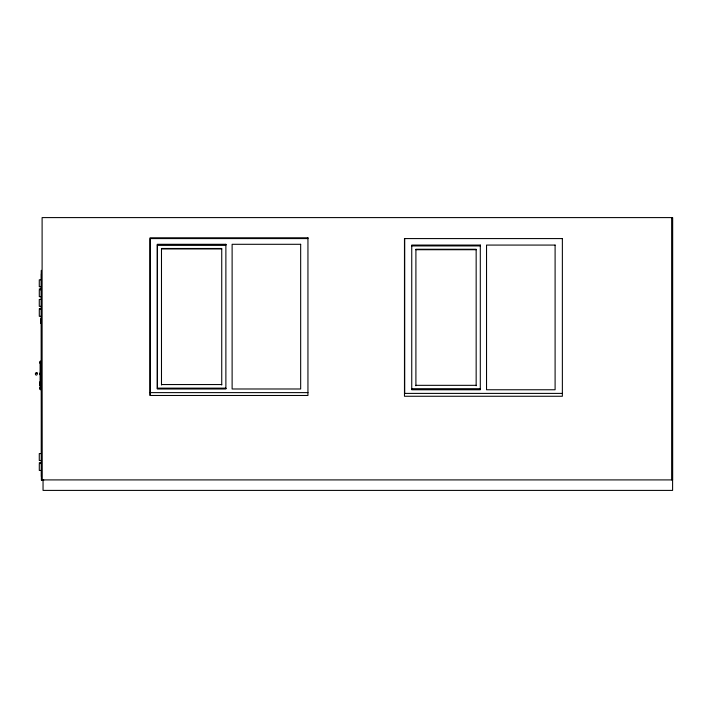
<?xml version="1.0" encoding="UTF-8"?>
<svg xmlns="http://www.w3.org/2000/svg" width="708" height="708" viewBox="0 0 708 708"><rect width="100%" height="100%" fill="white"/><g stroke="black" fill="none" stroke-linecap="round" stroke-linejoin="round"><path stroke-width="1.06" d="M39.896 381.904C39.852 385.568 39.869 380.621 40.108 382.692M40.214 363.284L40.214 362.788L40.206 363.434M40.967 321.706L40.967 319.299L40.967 322.883L40.958 320.981M40.117 384.931L39.896 385.497M40.108 374.762L40.108 373.081L40.108 373.939M40.214 388.046L40.214 387.603M40.958 320.954L40.958 320.122L40.975 320.68M39.896 382.692L40.117 385.064M40.099 387.993L40.108 387.683M40.09 362.204L40.108 361.266L40.126 362.169M40.967 320.538L40.975 320.768M40.126 388.71L40.108 389.621L40.09 388.71M41.383 388.922L41.356 389.595M41.347 361.496L41.365 361.009L41.383 361.956M41.161 389.595L41.161 389.497M36.993 374.833A0.956 0.956 0 0 1 35.4 374.125C35.542 372.054 35.143 373.629 37.117 373.063M37.303 374.125L37.232 373.143M36.365 372.974L36.418 372.594M36.736 372.594L36.913 372.939M307.945 238.578L150.14 238.578L150.14 395.329M225.887 244.809L157.326 244.809L157.326 388.453L225.887 388.453M157.326 245.03L225.887 245.03M411.755 245.588L480.307 245.588M411.755 245.809L480.307 245.809M161.486 248.942L221.737 248.942M415.906 249.72L476.157 249.72M41.383 273.872L41.383 476.59M41.383 279.81L39.276 279.81L39.276 286.731L41.383 286.731M39.294 288.926L41.383 288.926M41.197 289.767L39.294 289.767L39.294 296.687L41.383 296.687M41.383 299.431L39.276 299.431L39.276 306.36L41.383 306.36M39.294 308.546L41.383 308.546M41.197 309.387L39.294 309.387L39.294 316.308L41.383 316.308M41.153 374.125L40.108 374.125L40.108 373.62M161.486 384.55L221.737 384.55M415.906 385.329L476.157 385.329M157.326 388.223L225.887 388.223M411.755 389.002L480.307 389.002M411.755 389.232L480.307 389.232M150.052 392.621L307.945 392.621M404.472 393.4L562.364 393.4M41.383 453.562L39.276 453.562L39.276 460.492L41.383 460.492M39.294 462.678L41.383 462.678M41.197 463.519L39.294 463.519L39.294 470.448L41.383 470.448M672.6 479.909L42.108 479.909L42.108 217.595L672.6 217.595L672.6 490.405L43.046 490.405L43.046 479.909M43.799 480.157L41.383 480.157L41.383 270.306L41.595 480.157M40.099 385.453L40.099 384.78M41.17 361.584L41.17 361.841M672.538 217.595L672.538 479.909M671.653 217.595L671.653 479.909M476.157 385.78L476.157 249.26L415.906 249.26L415.906 385.78M404.711 238.578L404.711 393.772M221.737 385.002L221.737 248.481L161.486 248.481L161.486 385.002M40.613 362.275L40.613 388.612M40.126 362.408L40.082 388.48M41.179 321.246L41.17 323.485L41.153 321.246M41.153 320.644L41.17 318.724L41.153 320.644M40.613 362.045L40.63 361.115L40.613 362.089M40.648 388.842L40.63 389.763L40.613 388.842M307.945 237.799L150.052 237.799L150.052 395.48L307.945 395.48L307.945 237.799M562.364 238.578L404.472 238.578L404.472 396.259L562.364 396.259L562.364 238.578M225.879 244.295L157.326 244.295L157.326 388.984L225.879 388.984L225.879 244.295M300.67 244.295L232.118 244.295L232.118 388.984L300.67 388.984L300.67 244.295M480.307 245.074L411.746 245.074L411.746 389.763L480.307 389.763L480.307 245.074M555.099 245.074L486.538 245.074L486.538 389.763L555.099 389.763L555.099 245.074"/></g></svg>
